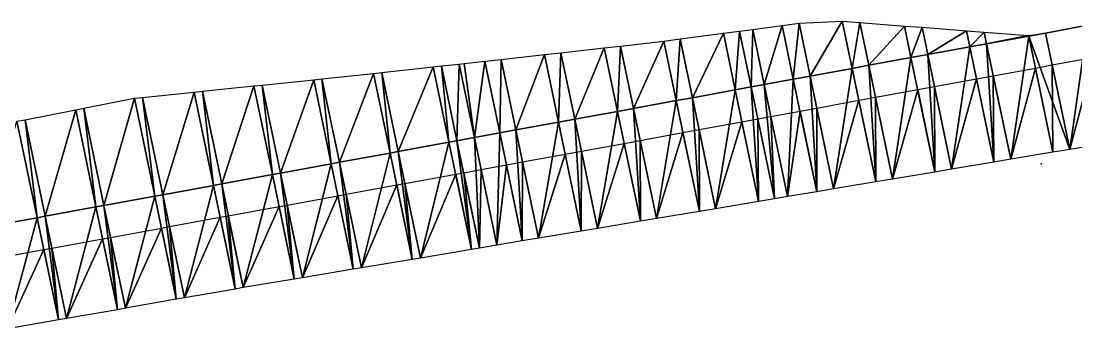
# Model space of a CAD drawing. Header units: metres. Extents: x 1882598 to 1885460, y 3171405 to 3171756.
# Drawn here: x 1883403.52 to 1883421.16, y 3171665.8 to 3171670.94 of the extents above; entities that cross this region are included whole.
import ezdxf

# ---------------------------------------------------------------- set-up
doc = ezdxf.new("R2010")
doc.units = ezdxf.units.M
doc.header["$MEASUREMENT"] = 0
doc.layers.add('Triangles surfaces projet', color=7, linetype='Continuous', true_color=0x848484)

msp = doc.modelspace()

# ---------------------------------------------------------------- linework, layer by layer
msp.add_point((1883420.583, 3171668.559, 151.085))
at = {"layer": 'Triangles surfaces projet'}
for points in [[(1883416.718, 3171670.023, 150.458), (1883416.534, 3171670.905, 149.858), (1883417.257, 3171670.942, 149.924), (1883416.718, 3171670.023, 150.458)], [(1883416.718, 3171670.023, 150.458), (1883417.257, 3171670.942, 149.924), (1883417.422, 3171670.152, 150.462), (1883416.718, 3171670.023, 150.458)], [(1883417.553, 3171670.916, 149.977), (1883417.422, 3171670.152, 150.462), (1883417.257, 3171670.942, 149.924), (1883417.553, 3171670.916, 149.977)], [(1883417.553, 3171670.916, 149.977), (1883417.702, 3171670.203, 150.463), (1883417.422, 3171670.152, 150.462), (1883417.553, 3171670.916, 149.977)], [(1883417.553, 3171670.916, 149.977), (1883418.296, 3171670.86, 150.107), (1883417.702, 3171670.203, 150.463), (1883417.553, 3171670.916, 149.977)], [(1883415.54, 3171670.774, 149.819), (1883415.465, 3171669.793, 150.452), (1883415.268, 3171670.738, 149.809), (1883415.54, 3171670.774, 149.819)], [(1883415.734, 3171669.842, 150.454), (1883415.465, 3171669.793, 150.452), (1883415.54, 3171670.774, 149.819), (1883415.734, 3171669.842, 150.454)], [(1883415.54, 3171670.774, 149.819), (1883415.76, 3171670.803, 149.828), (1883415.734, 3171669.842, 150.454), (1883415.54, 3171670.774, 149.819)], [(1883415.734, 3171669.842, 150.454), (1883415.76, 3171670.803, 149.828), (1883415.952, 3171669.882, 150.455), (1883415.734, 3171669.842, 150.454)], [(1883415.952, 3171669.882, 150.455), (1883415.76, 3171670.803, 149.828), (1883416.251, 3171670.868, 149.847), (1883415.952, 3171669.882, 150.455)], [(1883415.952, 3171669.882, 150.455), (1883416.251, 3171670.868, 149.847), (1883416.438, 3171669.971, 150.457), (1883415.952, 3171669.882, 150.455)], [(1883416.534, 3171670.905, 149.858), (1883416.438, 3171669.971, 150.457), (1883416.251, 3171670.868, 149.847), (1883416.534, 3171670.905, 149.858)], [(1883416.718, 3171670.023, 150.458), (1883416.438, 3171669.971, 150.457), (1883416.534, 3171670.905, 149.858), (1883416.718, 3171670.023, 150.458)], [(1883417.702, 3171670.203, 150.463), (1883418.296, 3171670.86, 150.107), (1883418.406, 3171670.332, 150.467), (1883417.702, 3171670.203, 150.463)], [(1883418.406, 3171670.332, 150.467), (1883418.296, 3171670.86, 150.107), (1883418.591, 3171670.838, 150.158), (1883418.406, 3171670.332, 150.467)], [(1883418.686, 3171670.383, 150.468), (1883418.406, 3171670.332, 150.467), (1883418.591, 3171670.838, 150.158), (1883418.686, 3171670.383, 150.468)], [(1883419.334, 3171670.78, 150.289), (1883418.686, 3171670.383, 150.468), (1883418.591, 3171670.838, 150.158), (1883419.334, 3171670.78, 150.289)], [(1883419.39, 3171670.512, 150.472), (1883418.686, 3171670.383, 150.468), (1883419.334, 3171670.78, 150.289), (1883419.39, 3171670.512, 150.472)], [(1883419.39, 3171670.512, 150.472), (1883419.334, 3171670.78, 150.289), (1883419.63, 3171670.757, 150.341), (1883419.39, 3171670.512, 150.472)], [(1883419.63, 3171670.757, 150.341), (1883419.67, 3171670.563, 150.473), (1883419.39, 3171670.512, 150.472), (1883419.63, 3171670.757, 150.341)], [(1883419.67, 3171670.563, 150.473), (1883419.63, 3171670.757, 150.341), (1883420.373, 3171670.699, 150.472), (1883419.67, 3171670.563, 150.473)], [(1883420.373, 3171670.699, 150.472), (1883420.654, 3171670.743, 150.479), (1883420.374, 3171670.692, 150.477), (1883420.373, 3171670.699, 150.472)], [(1883420.374, 3171670.692, 150.477), (1883420.654, 3171670.743, 150.479), (1883421.06, 3171668.797, 150.528), (1883420.374, 3171670.692, 150.477)], [(1883421.356, 3171670.882, 150.476), (1883421.358, 3171670.872, 150.483), (1883420.654, 3171670.743, 150.479), (1883421.356, 3171670.882, 150.476)], [(1883421.06, 3171668.797, 150.528), (1883420.654, 3171670.743, 150.479), (1883421.358, 3171670.872, 150.483), (1883421.06, 3171668.797, 150.528)], [(1883421.767, 3171668.915, 150.533), (1883421.06, 3171668.797, 150.528), (1883421.358, 3171670.872, 150.483), (1883421.767, 3171668.915, 150.533)], [(1883413.766, 3171669.482, 150.444), (1883413.549, 3171670.525, 149.734), (1883414.273, 3171670.608, 149.77), (1883413.766, 3171669.482, 150.444)], [(1883414.481, 3171669.613, 150.448), (1883413.766, 3171669.482, 150.444), (1883414.273, 3171670.608, 149.77), (1883414.481, 3171669.613, 150.448)], [(1883414.273, 3171670.608, 149.77), (1883414.545, 3171670.644, 149.781), (1883414.481, 3171669.613, 150.448), (1883414.273, 3171670.608, 149.77)], [(1883414.481, 3171669.613, 150.448), (1883414.545, 3171670.644, 149.781), (1883414.75, 3171669.662, 150.449), (1883414.481, 3171669.613, 150.448)], [(1883415.268, 3171670.738, 149.809), (1883414.75, 3171669.662, 150.449), (1883414.545, 3171670.644, 149.781), (1883415.268, 3171670.738, 149.809)], [(1883415.268, 3171670.738, 149.809), (1883415.465, 3171669.793, 150.452), (1883414.75, 3171669.662, 150.449), (1883415.268, 3171670.738, 149.809)], [(1883419.39, 3171670.512, 150.472), (1883419.67, 3171670.563, 150.473), (1883419.793, 3171668.585, 150.521), (1883419.39, 3171670.512, 150.472)], [(1883420.374, 3171670.692, 150.477), (1883419.67, 3171670.563, 150.473), (1883420.373, 3171670.699, 150.472), (1883420.374, 3171670.692, 150.477)], [(1883420.073, 3171668.632, 150.523), (1883419.67, 3171670.563, 150.473), (1883420.374, 3171670.692, 150.477), (1883420.073, 3171668.632, 150.523)], [(1883419.793, 3171668.585, 150.521), (1883419.67, 3171670.563, 150.473), (1883420.073, 3171668.632, 150.523), (1883419.793, 3171668.585, 150.521)], [(1883420.073, 3171668.632, 150.523), (1883420.374, 3171670.692, 150.477), (1883420.78, 3171668.75, 150.527), (1883420.073, 3171668.632, 150.523)], [(1883421.06, 3171668.797, 150.528), (1883420.78, 3171668.75, 150.527), (1883420.374, 3171670.692, 150.477), (1883421.06, 3171668.797, 150.528)], [(1883412.513, 3171669.253, 150.439), (1883412.277, 3171670.383, 149.669), (1883412.55, 3171670.414, 149.683), (1883412.513, 3171669.253, 150.439)], [(1883412.782, 3171669.302, 150.44), (1883412.513, 3171669.253, 150.439), (1883412.55, 3171670.414, 149.683), (1883412.782, 3171669.302, 150.44)], [(1883413.275, 3171670.495, 149.72), (1883412.782, 3171669.302, 150.44), (1883412.55, 3171670.414, 149.683), (1883413.275, 3171670.495, 149.72)], [(1883413.497, 3171669.433, 150.443), (1883412.782, 3171669.302, 150.44), (1883413.275, 3171670.495, 149.72), (1883413.497, 3171669.433, 150.443)], [(1883413.497, 3171669.433, 150.443), (1883413.275, 3171670.495, 149.72), (1883413.549, 3171670.525, 149.734), (1883413.497, 3171669.433, 150.443)], [(1883413.497, 3171669.433, 150.443), (1883413.549, 3171670.525, 149.734), (1883413.766, 3171669.482, 150.444), (1883413.497, 3171669.433, 150.443)], [(1883418.686, 3171670.383, 150.468), (1883419.39, 3171670.512, 150.472), (1883419.086, 3171668.467, 150.517), (1883418.686, 3171670.383, 150.468)], [(1883419.39, 3171670.512, 150.472), (1883419.793, 3171668.585, 150.521), (1883419.086, 3171668.467, 150.517), (1883419.39, 3171670.512, 150.472)], [(1883410.814, 3171668.942, 150.431), (1883410.554, 3171670.192, 149.58), (1883410.848, 3171670.224, 149.595), (1883410.814, 3171668.942, 150.431)], [(1883411.105, 3171668.995, 150.433), (1883410.814, 3171668.942, 150.431), (1883410.848, 3171670.224, 149.595), (1883411.105, 3171668.995, 150.433)], [(1883411.105, 3171668.995, 150.433), (1883410.848, 3171670.224, 149.595), (1883410.932, 3171670.234, 149.6), (1883411.105, 3171668.995, 150.433)], [(1883411.105, 3171668.995, 150.433), (1883410.848, 3171670.224, 149.595), (1883410.848, 3171670.224, 149.595), (1883411.105, 3171668.995, 150.433)], [(1883411.279, 3171670.272, 149.618), (1883411.105, 3171668.995, 150.433), (1883410.932, 3171670.234, 149.6), (1883411.279, 3171670.272, 149.618)], [(1883411.529, 3171669.073, 150.435), (1883411.105, 3171668.995, 150.433), (1883411.279, 3171670.272, 149.618), (1883411.529, 3171669.073, 150.435)], [(1883411.529, 3171669.073, 150.435), (1883411.279, 3171670.272, 149.618), (1883411.552, 3171670.302, 149.632), (1883411.529, 3171669.073, 150.435)], [(1883411.552, 3171670.302, 149.632), (1883411.798, 3171669.122, 150.436), (1883411.529, 3171669.073, 150.435), (1883411.552, 3171670.302, 149.632)], [(1883412.277, 3171670.383, 149.669), (1883411.798, 3171669.122, 150.436), (1883411.552, 3171670.302, 149.632), (1883412.277, 3171670.383, 149.669)], [(1883412.277, 3171670.383, 149.669), (1883412.513, 3171669.253, 150.439), (1883411.798, 3171669.122, 150.436), (1883412.277, 3171670.383, 149.669)], [(1883418.406, 3171670.332, 150.467), (1883418.099, 3171668.302, 150.512), (1883417.702, 3171670.203, 150.463), (1883418.406, 3171670.332, 150.467)], [(1883418.099, 3171668.302, 150.512), (1883418.406, 3171670.332, 150.467), (1883418.805, 3171668.42, 150.516), (1883418.099, 3171668.302, 150.512)], [(1883418.406, 3171670.332, 150.467), (1883418.686, 3171670.383, 150.468), (1883418.805, 3171668.42, 150.516), (1883418.406, 3171670.332, 150.467)], [(1883418.805, 3171668.42, 150.516), (1883418.686, 3171670.383, 150.468), (1883419.086, 3171668.467, 150.517), (1883418.805, 3171668.42, 150.516)], [(1883421.47, 3171670.338, 150.846), (1883421.06, 3171668.797, 150.878), (1883420.765, 3171670.209, 150.842), (1883421.47, 3171670.338, 150.846)], [(1883421.767, 3171668.915, 150.883), (1883421.06, 3171668.797, 150.878), (1883421.47, 3171670.338, 150.846), (1883421.767, 3171668.915, 150.883)], [(1883409.419, 3171670.067, 149.521), (1883408.847, 3171668.582, 150.423), (1883408.555, 3171669.977, 149.473), (1883409.419, 3171670.067, 149.521)], [(1883408.847, 3171668.582, 150.423), (1883409.419, 3171670.067, 149.521), (1883409.696, 3171668.737, 150.427), (1883408.847, 3171668.582, 150.423)], [(1883409.555, 3171670.081, 149.529), (1883409.696, 3171668.737, 150.427), (1883409.419, 3171670.067, 149.521), (1883409.555, 3171670.081, 149.529)], [(1883409.696, 3171668.737, 150.427), (1883409.419, 3171670.067, 149.521), (1883409.419, 3171670.067, 149.521), (1883409.696, 3171668.737, 150.427)], [(1883410.417, 3171670.177, 149.573), (1883409.831, 3171668.762, 150.427), (1883409.555, 3171670.081, 149.529), (1883410.417, 3171670.177, 149.573)], [(1883409.831, 3171668.762, 150.427), (1883409.696, 3171668.737, 150.427), (1883409.555, 3171670.081, 149.529), (1883409.831, 3171668.762, 150.427)], [(1883409.831, 3171668.762, 150.427), (1883409.555, 3171670.081, 149.529), (1883409.555, 3171670.081, 149.529), (1883409.831, 3171668.762, 150.427)], [(1883410.68, 3171668.917, 150.431), (1883409.831, 3171668.762, 150.427), (1883410.417, 3171670.177, 149.573), (1883410.68, 3171668.917, 150.431)], [(1883410.554, 3171670.192, 149.58), (1883410.68, 3171668.917, 150.431), (1883410.417, 3171670.177, 149.573), (1883410.554, 3171670.192, 149.58)], [(1883410.814, 3171668.942, 150.431), (1883410.68, 3171668.917, 150.431), (1883410.554, 3171670.192, 149.58), (1883410.814, 3171668.942, 150.431)], [(1883417.112, 3171668.137, 150.507), (1883416.718, 3171670.023, 150.458), (1883417.422, 3171670.152, 150.462), (1883417.112, 3171668.137, 150.507)], [(1883417.422, 3171670.152, 150.462), (1883417.818, 3171668.255, 150.51), (1883417.112, 3171668.137, 150.507), (1883417.422, 3171670.152, 150.462)], [(1883417.422, 3171670.152, 150.462), (1883417.702, 3171670.203, 150.463), (1883417.818, 3171668.255, 150.51), (1883417.422, 3171670.152, 150.462)], [(1883417.818, 3171668.255, 150.51), (1883417.702, 3171670.203, 150.463), (1883418.099, 3171668.302, 150.512), (1883417.818, 3171668.255, 150.51)], [(1883420.486, 3171670.158, 150.841), (1883420.073, 3171668.632, 150.873), (1883419.782, 3171670.029, 150.837), (1883420.486, 3171670.158, 150.841)], [(1883420.78, 3171668.75, 150.877), (1883420.073, 3171668.632, 150.873), (1883420.486, 3171670.158, 150.841), (1883420.78, 3171668.75, 150.877)], [(1883420.765, 3171670.209, 150.842), (1883420.78, 3171668.75, 150.877), (1883420.486, 3171670.158, 150.841), (1883420.765, 3171670.209, 150.842)], [(1883421.06, 3171668.797, 150.878), (1883420.78, 3171668.75, 150.877), (1883420.765, 3171670.209, 150.842), (1883421.06, 3171668.797, 150.878)], [(1883406.879, 3171668.221, 150.416), (1883406.556, 3171669.769, 149.362), (1883407.419, 3171669.859, 149.41), (1883406.879, 3171668.221, 150.416)], [(1883407.728, 3171668.377, 150.419), (1883406.879, 3171668.221, 150.416), (1883407.419, 3171669.859, 149.41), (1883407.728, 3171668.377, 150.419)], [(1883407.419, 3171669.859, 149.41), (1883407.556, 3171669.873, 149.418), (1883407.728, 3171668.377, 150.419), (1883407.419, 3171669.859, 149.41)], [(1883407.556, 3171669.873, 149.418), (1883408.419, 3171669.963, 149.466), (1883407.863, 3171668.402, 150.42), (1883407.556, 3171669.873, 149.418)], [(1883407.556, 3171669.873, 149.418), (1883407.863, 3171668.402, 150.42), (1883407.728, 3171668.377, 150.419), (1883407.556, 3171669.873, 149.418)], [(1883407.863, 3171668.402, 150.42), (1883408.419, 3171669.963, 149.466), (1883408.712, 3171668.557, 150.423), (1883407.863, 3171668.402, 150.42)], [(1883408.419, 3171669.963, 149.466), (1883408.555, 3171669.977, 149.473), (1883408.712, 3171668.557, 150.423), (1883408.419, 3171669.963, 149.466)], [(1883408.712, 3171668.557, 150.423), (1883408.419, 3171669.963, 149.466), (1883408.419, 3171669.963, 149.466), (1883408.712, 3171668.557, 150.423)], [(1883408.555, 3171669.977, 149.473), (1883408.847, 3171668.582, 150.423), (1883408.712, 3171668.557, 150.423), (1883408.555, 3171669.977, 149.473)], [(1883416.125, 3171667.972, 150.501), (1883415.734, 3171669.842, 150.454), (1883415.952, 3171669.882, 150.455), (1883416.125, 3171667.972, 150.501)], [(1883416.438, 3171669.971, 150.457), (1883416.343, 3171668.009, 150.503), (1883415.952, 3171669.882, 150.455), (1883416.438, 3171669.971, 150.457)], [(1883416.125, 3171667.972, 150.501), (1883415.952, 3171669.882, 150.455), (1883416.343, 3171668.009, 150.503), (1883416.125, 3171667.972, 150.501)], [(1883416.831, 3171668.09, 150.505), (1883416.343, 3171668.009, 150.503), (1883416.438, 3171669.971, 150.457), (1883416.831, 3171668.09, 150.505)], [(1883416.438, 3171669.971, 150.457), (1883416.718, 3171670.023, 150.458), (1883416.831, 3171668.09, 150.505), (1883416.438, 3171669.971, 150.457)], [(1883417.112, 3171668.137, 150.507), (1883416.831, 3171668.09, 150.505), (1883416.718, 3171670.023, 150.458), (1883417.112, 3171668.137, 150.507)], [(1883419.502, 3171669.978, 150.836), (1883419.086, 3171668.467, 150.867), (1883418.798, 3171669.849, 150.832), (1883419.502, 3171669.978, 150.836)], [(1883419.793, 3171668.585, 150.871), (1883419.086, 3171668.467, 150.867), (1883419.502, 3171669.978, 150.836), (1883419.793, 3171668.585, 150.871)], [(1883419.782, 3171670.029, 150.837), (1883419.793, 3171668.585, 150.871), (1883419.502, 3171669.978, 150.836), (1883419.782, 3171670.029, 150.837)], [(1883420.073, 3171668.632, 150.873), (1883419.793, 3171668.585, 150.871), (1883419.782, 3171670.029, 150.837), (1883420.073, 3171668.632, 150.873)], [(1883406.419, 3171669.755, 149.354), (1883405.895, 3171668.041, 150.412), (1883405.555, 3171669.667, 149.305), (1883406.419, 3171669.755, 149.354)], [(1883405.895, 3171668.041, 150.412), (1883406.419, 3171669.755, 149.354), (1883406.744, 3171668.197, 150.415), (1883405.895, 3171668.041, 150.412)], [(1883406.419, 3171669.755, 149.354), (1883406.556, 3171669.769, 149.362), (1883406.744, 3171668.197, 150.415), (1883406.419, 3171669.755, 149.354)], [(1883406.419, 3171669.755, 149.354), (1883406.419, 3171669.755, 149.354), (1883406.744, 3171668.197, 150.415), (1883406.419, 3171669.755, 149.354)], [(1883406.879, 3171668.221, 150.416), (1883406.744, 3171668.197, 150.415), (1883406.556, 3171669.769, 149.362), (1883406.879, 3171668.221, 150.416)], [(1883414.75, 3171669.662, 150.449), (1883415.465, 3171669.793, 150.452), (1883415.138, 3171667.807, 150.496), (1883414.75, 3171669.662, 150.449)], [(1883415.138, 3171667.807, 150.496), (1883415.465, 3171669.793, 150.452), (1883415.854, 3171667.927, 150.5), (1883415.138, 3171667.807, 150.496)], [(1883415.734, 3171669.842, 150.454), (1883415.854, 3171667.927, 150.5), (1883415.465, 3171669.793, 150.452), (1883415.734, 3171669.842, 150.454)], [(1883415.854, 3171667.927, 150.5), (1883415.734, 3171669.842, 150.454), (1883416.125, 3171667.972, 150.501), (1883415.854, 3171667.927, 150.5)], [(1883418.518, 3171669.798, 150.831), (1883418.099, 3171668.302, 150.862), (1883417.814, 3171669.669, 150.827), (1883418.518, 3171669.798, 150.831)], [(1883418.805, 3171668.42, 150.866), (1883418.099, 3171668.302, 150.862), (1883418.518, 3171669.798, 150.831), (1883418.805, 3171668.42, 150.866)], [(1883418.798, 3171669.849, 150.832), (1883418.805, 3171668.42, 150.866), (1883418.518, 3171669.798, 150.831), (1883418.798, 3171669.849, 150.832)], [(1883419.086, 3171668.467, 150.867), (1883418.805, 3171668.42, 150.866), (1883418.798, 3171669.849, 150.832), (1883419.086, 3171668.467, 150.867)], [(1883404.911, 3171667.861, 150.409), (1883404.572, 3171669.485, 149.303), (1883405.419, 3171669.652, 149.298), (1883404.911, 3171667.861, 150.409)], [(1883404.911, 3171667.861, 150.409), (1883405.419, 3171669.652, 149.298), (1883405.76, 3171668.017, 150.412), (1883404.911, 3171667.861, 150.409)], [(1883405.76, 3171668.017, 150.412), (1883405.419, 3171669.652, 149.298), (1883405.555, 3171669.667, 149.305), (1883405.76, 3171668.017, 150.412)], [(1883405.76, 3171668.017, 150.412), (1883405.555, 3171669.667, 149.305), (1883405.895, 3171668.041, 150.412), (1883405.76, 3171668.017, 150.412)], [(1883414.15, 3171667.642, 150.491), (1883413.766, 3171669.482, 150.444), (1883414.481, 3171669.613, 150.448), (1883414.15, 3171667.642, 150.491)], [(1883414.15, 3171667.642, 150.491), (1883414.481, 3171669.613, 150.448), (1883414.867, 3171667.762, 150.495), (1883414.15, 3171667.642, 150.491)], [(1883414.867, 3171667.762, 150.495), (1883414.481, 3171669.613, 150.448), (1883414.75, 3171669.662, 150.449), (1883414.867, 3171667.762, 150.495)], [(1883414.867, 3171667.762, 150.495), (1883414.75, 3171669.662, 150.449), (1883415.138, 3171667.807, 150.496), (1883414.867, 3171667.762, 150.495)], [(1883417.534, 3171669.618, 150.826), (1883417.112, 3171668.137, 150.857), (1883416.83, 3171669.489, 150.822), (1883417.534, 3171669.618, 150.826)], [(1883417.818, 3171668.255, 150.86), (1883417.112, 3171668.137, 150.857), (1883417.534, 3171669.618, 150.826), (1883417.818, 3171668.255, 150.86)], [(1883417.814, 3171669.669, 150.827), (1883417.818, 3171668.255, 150.86), (1883417.534, 3171669.618, 150.826), (1883417.814, 3171669.669, 150.827)], [(1883418.099, 3171668.302, 150.862), (1883417.818, 3171668.255, 150.86), (1883417.814, 3171669.669, 150.827), (1883418.099, 3171668.302, 150.862)], [(1883403.927, 3171667.681, 150.405), (1883403.59, 3171669.293, 149.308), (1883404.438, 3171669.459, 149.303), (1883403.927, 3171667.681, 150.405)], [(1883404.776, 3171667.837, 150.408), (1883403.927, 3171667.681, 150.405), (1883404.438, 3171669.459, 149.303), (1883404.776, 3171667.837, 150.408)], [(1883404.776, 3171667.837, 150.408), (1883404.438, 3171669.459, 149.303), (1883404.572, 3171669.485, 149.303), (1883404.776, 3171667.837, 150.408)], [(1883404.911, 3171667.861, 150.409), (1883404.776, 3171667.837, 150.408), (1883404.572, 3171669.485, 149.303), (1883404.911, 3171667.861, 150.409)], [(1883413.497, 3171669.433, 150.443), (1883413.163, 3171667.477, 150.487), (1883412.782, 3171669.302, 150.44), (1883413.497, 3171669.433, 150.443)], [(1883413.163, 3171667.477, 150.487), (1883413.497, 3171669.433, 150.443), (1883413.88, 3171667.597, 150.49), (1883413.163, 3171667.477, 150.487)], [(1883413.497, 3171669.433, 150.443), (1883413.766, 3171669.482, 150.444), (1883413.88, 3171667.597, 150.49), (1883413.497, 3171669.433, 150.443)], [(1883413.766, 3171669.482, 150.444), (1883414.15, 3171667.642, 150.491), (1883413.88, 3171667.597, 150.49), (1883413.766, 3171669.482, 150.444)], [(1883416.063, 3171669.348, 150.818), (1883416.125, 3171667.972, 150.851), (1883415.846, 3171669.309, 150.817), (1883416.063, 3171669.348, 150.818)], [(1883416.55, 3171669.437, 150.821), (1883416.343, 3171668.009, 150.853), (1883416.063, 3171669.348, 150.818), (1883416.55, 3171669.437, 150.821)], [(1883416.343, 3171668.009, 150.853), (1883416.125, 3171667.972, 150.851), (1883416.063, 3171669.348, 150.818), (1883416.343, 3171668.009, 150.853)], [(1883416.831, 3171668.09, 150.855), (1883416.343, 3171668.009, 150.853), (1883416.55, 3171669.437, 150.821), (1883416.831, 3171668.09, 150.855)], [(1883416.83, 3171669.489, 150.822), (1883416.831, 3171668.09, 150.855), (1883416.55, 3171669.437, 150.821), (1883416.83, 3171669.489, 150.822)], [(1883417.112, 3171668.137, 150.857), (1883416.831, 3171668.09, 150.855), (1883416.83, 3171669.489, 150.822), (1883417.112, 3171668.137, 150.857)], [(1883402.943, 3171667.501, 150.402), (1883403.456, 3171669.267, 149.308), (1883403.792, 3171667.656, 150.405), (1883402.943, 3171667.501, 150.402)], [(1883403.456, 3171669.267, 149.308), (1883403.59, 3171669.293, 149.308), (1883403.792, 3171667.656, 150.405), (1883403.456, 3171669.267, 149.308)], [(1883403.59, 3171669.293, 149.308), (1883403.927, 3171667.681, 150.405), (1883403.792, 3171667.656, 150.405), (1883403.59, 3171669.293, 149.308)], [(1883412.176, 3171667.312, 150.482), (1883411.798, 3171669.122, 150.436), (1883412.513, 3171669.253, 150.439), (1883412.176, 3171667.312, 150.482)], [(1883412.176, 3171667.312, 150.482), (1883412.513, 3171669.253, 150.439), (1883412.893, 3171667.432, 150.485), (1883412.176, 3171667.312, 150.482)], [(1883412.782, 3171669.302, 150.44), (1883412.893, 3171667.432, 150.485), (1883412.513, 3171669.253, 150.439), (1883412.782, 3171669.302, 150.44)], [(1883412.893, 3171667.432, 150.485), (1883412.782, 3171669.302, 150.44), (1883413.163, 3171667.477, 150.487), (1883412.893, 3171667.432, 150.485)], [(1883415.576, 3171669.259, 150.816), (1883415.138, 3171667.807, 150.846), (1883414.862, 3171669.128, 150.813), (1883415.576, 3171669.259, 150.816)], [(1883415.854, 3171667.927, 150.85), (1883415.138, 3171667.807, 150.846), (1883415.576, 3171669.259, 150.816), (1883415.854, 3171667.927, 150.85)], [(1883415.846, 3171669.309, 150.817), (1883415.854, 3171667.927, 150.85), (1883415.576, 3171669.259, 150.816), (1883415.846, 3171669.309, 150.817)], [(1883416.125, 3171667.972, 150.851), (1883415.854, 3171667.927, 150.85), (1883415.846, 3171669.309, 150.817), (1883416.125, 3171667.972, 150.851)], [(1883411.105, 3171668.995, 150.433), (1883411.189, 3171667.147, 150.477), (1883410.814, 3171668.942, 150.431), (1883411.105, 3171668.995, 150.433)], [(1883411.105, 3171668.995, 150.433), (1883411.529, 3171669.073, 150.435), (1883411.48, 3171667.196, 150.479), (1883411.105, 3171668.995, 150.433)], [(1883411.189, 3171667.147, 150.477), (1883411.105, 3171668.995, 150.433), (1883411.48, 3171667.196, 150.479), (1883411.189, 3171667.147, 150.477)], [(1883411.906, 3171667.267, 150.481), (1883411.48, 3171667.196, 150.479), (1883411.529, 3171669.073, 150.435), (1883411.906, 3171667.267, 150.481)], [(1883411.906, 3171667.267, 150.481), (1883411.529, 3171669.073, 150.435), (1883411.798, 3171669.122, 150.436), (1883411.906, 3171667.267, 150.481)], [(1883411.906, 3171667.267, 150.481), (1883411.798, 3171669.122, 150.436), (1883412.176, 3171667.312, 150.482), (1883411.906, 3171667.267, 150.481)], [(1883414.592, 3171669.079, 150.811), (1883414.15, 3171667.642, 150.841), (1883413.878, 3171668.948, 150.808), (1883414.592, 3171669.079, 150.811)], [(1883414.867, 3171667.762, 150.845), (1883414.15, 3171667.642, 150.841), (1883414.592, 3171669.079, 150.811), (1883414.867, 3171667.762, 150.845)], [(1883414.862, 3171669.128, 150.813), (1883414.867, 3171667.762, 150.845), (1883414.592, 3171669.079, 150.811), (1883414.862, 3171669.128, 150.813)], [(1883415.138, 3171667.807, 150.846), (1883414.867, 3171667.762, 150.845), (1883414.862, 3171669.128, 150.813), (1883415.138, 3171667.807, 150.846)], [(1883409.831, 3171668.762, 150.427), (1883410.68, 3171668.917, 150.431), (1883410.202, 3171666.982, 150.473), (1883409.831, 3171668.762, 150.427)], [(1883411.054, 3171667.125, 150.477), (1883410.202, 3171666.982, 150.473), (1883410.68, 3171668.917, 150.431), (1883411.054, 3171667.125, 150.477)], [(1883410.68, 3171668.917, 150.431), (1883410.814, 3171668.942, 150.431), (1883411.054, 3171667.125, 150.477), (1883410.68, 3171668.917, 150.431)], [(1883410.814, 3171668.942, 150.431), (1883411.189, 3171667.147, 150.477), (1883411.054, 3171667.125, 150.477), (1883410.814, 3171668.942, 150.431)], [(1883413.608, 3171668.899, 150.807), (1883413.163, 3171667.477, 150.837), (1883412.894, 3171668.768, 150.804), (1883413.608, 3171668.899, 150.807)], [(1883413.88, 3171667.597, 150.84), (1883413.163, 3171667.477, 150.837), (1883413.608, 3171668.899, 150.807), (1883413.88, 3171667.597, 150.84)], [(1883413.878, 3171668.948, 150.808), (1883413.88, 3171667.597, 150.84), (1883413.608, 3171668.899, 150.807), (1883413.878, 3171668.948, 150.808)], [(1883414.15, 3171667.642, 150.841), (1883413.88, 3171667.597, 150.84), (1883413.878, 3171668.948, 150.808), (1883414.15, 3171667.642, 150.841)], [(1883409.215, 3171666.817, 150.468), (1883408.847, 3171668.582, 150.423), (1883409.696, 3171668.737, 150.427), (1883409.215, 3171666.817, 150.468)], [(1883410.067, 3171666.96, 150.472), (1883409.215, 3171666.817, 150.468), (1883409.696, 3171668.737, 150.427), (1883410.067, 3171666.96, 150.472)], [(1883409.696, 3171668.737, 150.427), (1883409.831, 3171668.762, 150.427), (1883410.067, 3171666.96, 150.472), (1883409.696, 3171668.737, 150.427)], [(1883409.831, 3171668.762, 150.427), (1883410.202, 3171666.982, 150.473), (1883410.067, 3171666.96, 150.472), (1883409.831, 3171668.762, 150.427)], [(1883412.625, 3171668.719, 150.802), (1883412.176, 3171667.312, 150.832), (1883411.91, 3171668.588, 150.799), (1883412.625, 3171668.719, 150.802)], [(1883412.893, 3171667.432, 150.835), (1883412.176, 3171667.312, 150.832), (1883412.625, 3171668.719, 150.802), (1883412.893, 3171667.432, 150.835)], [(1883412.894, 3171668.768, 150.804), (1883412.893, 3171667.432, 150.835), (1883412.625, 3171668.719, 150.802), (1883412.894, 3171668.768, 150.804)], [(1883413.163, 3171667.477, 150.837), (1883412.893, 3171667.432, 150.835), (1883412.894, 3171668.768, 150.804), (1883413.163, 3171667.477, 150.837)], [(1883407.863, 3171668.402, 150.42), (1883408.712, 3171668.557, 150.423), (1883408.228, 3171666.653, 150.464), (1883407.863, 3171668.402, 150.42)], [(1883409.08, 3171666.795, 150.468), (1883408.228, 3171666.653, 150.464), (1883408.712, 3171668.557, 150.423), (1883409.08, 3171666.795, 150.468)], [(1883408.847, 3171668.582, 150.423), (1883409.08, 3171666.795, 150.468), (1883408.712, 3171668.557, 150.423), (1883408.847, 3171668.582, 150.423)], [(1883409.08, 3171666.795, 150.468), (1883408.847, 3171668.582, 150.423), (1883409.215, 3171666.817, 150.468), (1883409.08, 3171666.795, 150.468)], [(1883411.216, 3171668.461, 150.796), (1883411.189, 3171667.147, 150.827), (1883410.926, 3171668.408, 150.795), (1883411.216, 3171668.461, 150.796)], [(1883411.48, 3171667.196, 150.829), (1883411.189, 3171667.147, 150.827), (1883411.216, 3171668.461, 150.796), (1883411.48, 3171667.196, 150.829)], [(1883411.641, 3171668.539, 150.798), (1883411.48, 3171667.196, 150.829), (1883411.216, 3171668.461, 150.796), (1883411.641, 3171668.539, 150.798)], [(1883411.906, 3171667.267, 150.831), (1883411.48, 3171667.196, 150.829), (1883411.641, 3171668.539, 150.798), (1883411.906, 3171667.267, 150.831)], [(1883411.91, 3171668.588, 150.799), (1883411.906, 3171667.267, 150.831), (1883411.641, 3171668.539, 150.798), (1883411.91, 3171668.588, 150.799)], [(1883412.176, 3171667.312, 150.832), (1883411.906, 3171667.267, 150.831), (1883411.91, 3171668.588, 150.799), (1883412.176, 3171667.312, 150.832)], [(1883407.241, 3171666.488, 150.46), (1883406.879, 3171668.221, 150.416), (1883407.728, 3171668.377, 150.419), (1883407.241, 3171666.488, 150.46)], [(1883408.093, 3171666.63, 150.464), (1883407.241, 3171666.488, 150.46), (1883407.728, 3171668.377, 150.419), (1883408.093, 3171666.63, 150.464)], [(1883407.863, 3171668.402, 150.42), (1883408.093, 3171666.63, 150.464), (1883407.728, 3171668.377, 150.419), (1883407.863, 3171668.402, 150.42)], [(1883408.228, 3171666.653, 150.464), (1883408.093, 3171666.63, 150.464), (1883407.863, 3171668.402, 150.42), (1883408.228, 3171666.653, 150.464)], [(1883410.792, 3171668.383, 150.795), (1883410.202, 3171666.982, 150.823), (1883409.942, 3171668.228, 150.791), (1883410.792, 3171668.383, 150.795)], [(1883411.054, 3171667.125, 150.827), (1883410.202, 3171666.982, 150.823), (1883410.792, 3171668.383, 150.795), (1883411.054, 3171667.125, 150.827)], [(1883410.926, 3171668.408, 150.795), (1883411.054, 3171667.125, 150.827), (1883410.792, 3171668.383, 150.795), (1883410.926, 3171668.408, 150.795)], [(1883411.189, 3171667.147, 150.827), (1883411.054, 3171667.125, 150.827), (1883410.926, 3171668.408, 150.795), (1883411.189, 3171667.147, 150.827)], [(1883406.255, 3171666.315, 150.456), (1883405.895, 3171668.041, 150.412), (1883406.744, 3171668.197, 150.415), (1883406.255, 3171666.315, 150.456)], [(1883406.744, 3171668.197, 150.415), (1883407.106, 3171666.464, 150.46), (1883406.255, 3171666.315, 150.456), (1883406.744, 3171668.197, 150.415)], [(1883407.106, 3171666.464, 150.46), (1883406.744, 3171668.197, 150.415), (1883406.879, 3171668.221, 150.416), (1883407.106, 3171666.464, 150.46)], [(1883407.241, 3171666.488, 150.46), (1883407.106, 3171666.464, 150.46), (1883406.879, 3171668.221, 150.416), (1883407.241, 3171666.488, 150.46)], [(1883409.808, 3171668.203, 150.79), (1883409.215, 3171666.817, 150.818), (1883408.958, 3171668.048, 150.787), (1883409.808, 3171668.203, 150.79)], [(1883410.067, 3171666.96, 150.822), (1883409.215, 3171666.817, 150.818), (1883409.808, 3171668.203, 150.79), (1883410.067, 3171666.96, 150.822)], [(1883409.942, 3171668.228, 150.791), (1883410.067, 3171666.96, 150.822), (1883409.808, 3171668.203, 150.79), (1883409.942, 3171668.228, 150.791)], [(1883410.202, 3171666.982, 150.823), (1883410.067, 3171666.96, 150.822), (1883409.942, 3171668.228, 150.791), (1883410.202, 3171666.982, 150.823)], [(1883404.911, 3171667.861, 150.409), (1883405.76, 3171668.017, 150.412), (1883405.269, 3171666.143, 150.453), (1883404.911, 3171667.861, 150.409)], [(1883406.12, 3171666.292, 150.456), (1883405.269, 3171666.143, 150.453), (1883405.76, 3171668.017, 150.412), (1883406.12, 3171666.292, 150.456)], [(1883406.12, 3171666.292, 150.456), (1883405.76, 3171668.017, 150.412), (1883405.895, 3171668.041, 150.412), (1883406.12, 3171666.292, 150.456)], [(1883406.12, 3171666.292, 150.456), (1883405.895, 3171668.041, 150.412), (1883406.255, 3171666.315, 150.456), (1883406.12, 3171666.292, 150.456)], [(1883408.824, 3171668.023, 150.787), (1883408.228, 3171666.653, 150.814), (1883407.974, 3171667.868, 150.783), (1883408.824, 3171668.023, 150.787)], [(1883409.08, 3171666.795, 150.818), (1883408.228, 3171666.653, 150.814), (1883408.824, 3171668.023, 150.787), (1883409.08, 3171666.795, 150.818)], [(1883408.958, 3171668.048, 150.787), (1883409.08, 3171666.795, 150.818), (1883408.824, 3171668.023, 150.787), (1883408.958, 3171668.048, 150.787)], [(1883409.215, 3171666.817, 150.818), (1883409.08, 3171666.795, 150.818), (1883408.958, 3171668.048, 150.787), (1883409.215, 3171666.817, 150.818)], [(1883404.776, 3171667.837, 150.408), (1883404.284, 3171665.97, 150.449), (1883403.927, 3171667.681, 150.405), (1883404.776, 3171667.837, 150.408)], [(1883404.776, 3171667.837, 150.408), (1883405.135, 3171666.119, 150.452), (1883404.284, 3171665.97, 150.449), (1883404.776, 3171667.837, 150.408)], [(1883404.776, 3171667.837, 150.408), (1883404.911, 3171667.861, 150.409), (1883405.135, 3171666.119, 150.452), (1883404.776, 3171667.837, 150.408)], [(1883405.135, 3171666.119, 150.452), (1883404.911, 3171667.861, 150.409), (1883405.269, 3171666.143, 150.453), (1883405.135, 3171666.119, 150.452)], [(1883407.84, 3171667.843, 150.783), (1883407.241, 3171666.488, 150.81), (1883406.99, 3171667.688, 150.779), (1883407.84, 3171667.843, 150.783)], [(1883408.093, 3171666.63, 150.814), (1883407.241, 3171666.488, 150.81), (1883407.84, 3171667.843, 150.783), (1883408.093, 3171666.63, 150.814)], [(1883407.974, 3171667.868, 150.783), (1883408.093, 3171666.63, 150.814), (1883407.84, 3171667.843, 150.783), (1883407.974, 3171667.868, 150.783)], [(1883408.228, 3171666.653, 150.814), (1883408.093, 3171666.63, 150.814), (1883407.974, 3171667.868, 150.783), (1883408.228, 3171666.653, 150.814)], [(1883402.943, 3171667.501, 150.402), (1883403.792, 3171667.656, 150.405), (1883403.298, 3171665.798, 150.446), (1883402.943, 3171667.501, 150.402)], [(1883403.792, 3171667.656, 150.405), (1883404.149, 3171665.947, 150.449), (1883403.298, 3171665.798, 150.446), (1883403.792, 3171667.656, 150.405)], [(1883404.149, 3171665.947, 150.449), (1883403.792, 3171667.656, 150.405), (1883403.927, 3171667.681, 150.405), (1883404.149, 3171665.947, 150.449)], [(1883404.284, 3171665.97, 150.449), (1883404.149, 3171665.947, 150.449), (1883403.927, 3171667.681, 150.405), (1883404.284, 3171665.97, 150.449)], [(1883406.856, 3171667.663, 150.779), (1883406.255, 3171666.315, 150.806), (1883406.006, 3171667.507, 150.776), (1883406.856, 3171667.663, 150.779)], [(1883407.106, 3171666.464, 150.81), (1883406.255, 3171666.315, 150.806), (1883406.856, 3171667.663, 150.779), (1883407.106, 3171666.464, 150.81)], [(1883406.99, 3171667.688, 150.779), (1883407.106, 3171666.464, 150.81), (1883406.856, 3171667.663, 150.779), (1883406.99, 3171667.688, 150.779)], [(1883407.241, 3171666.488, 150.81), (1883407.106, 3171666.464, 150.81), (1883406.99, 3171667.688, 150.779), (1883407.241, 3171666.488, 150.81)], [(1883405.872, 3171667.483, 150.775), (1883405.269, 3171666.143, 150.803), (1883405.022, 3171667.327, 150.772), (1883405.872, 3171667.483, 150.775)], [(1883406.12, 3171666.292, 150.806), (1883405.269, 3171666.143, 150.803), (1883405.872, 3171667.483, 150.775), (1883406.12, 3171666.292, 150.806)], [(1883406.006, 3171667.507, 150.776), (1883406.12, 3171666.292, 150.806), (1883405.872, 3171667.483, 150.775), (1883406.006, 3171667.507, 150.776)], [(1883406.255, 3171666.315, 150.806), (1883406.12, 3171666.292, 150.806), (1883406.006, 3171667.507, 150.776), (1883406.255, 3171666.315, 150.806)], [(1883404.888, 3171667.303, 150.772), (1883404.284, 3171665.97, 150.799), (1883404.038, 3171667.147, 150.769), (1883404.888, 3171667.303, 150.772)], [(1883405.135, 3171666.119, 150.802), (1883404.284, 3171665.97, 150.799), (1883404.888, 3171667.303, 150.772), (1883405.135, 3171666.119, 150.802)], [(1883405.022, 3171667.327, 150.772), (1883405.135, 3171666.119, 150.802), (1883404.888, 3171667.303, 150.772), (1883405.022, 3171667.327, 150.772)], [(1883405.269, 3171666.143, 150.803), (1883405.135, 3171666.119, 150.802), (1883405.022, 3171667.327, 150.772), (1883405.269, 3171666.143, 150.803)], [(1883403.904, 3171667.123, 150.769), (1883403.298, 3171665.798, 150.796), (1883403.054, 3171666.967, 150.766), (1883403.904, 3171667.123, 150.769)], [(1883404.149, 3171665.947, 150.799), (1883403.298, 3171665.798, 150.796), (1883403.904, 3171667.123, 150.769), (1883404.149, 3171665.947, 150.799)], [(1883404.038, 3171667.147, 150.769), (1883404.149, 3171665.947, 150.799), (1883403.904, 3171667.123, 150.769), (1883404.038, 3171667.147, 150.769)], [(1883404.284, 3171665.97, 150.799), (1883404.149, 3171665.947, 150.799), (1883404.038, 3171667.147, 150.769), (1883404.284, 3171665.97, 150.799)]]:
    msp.add_3dface(points, dxfattribs=at)

doc.saveas('drawing.dxf')
